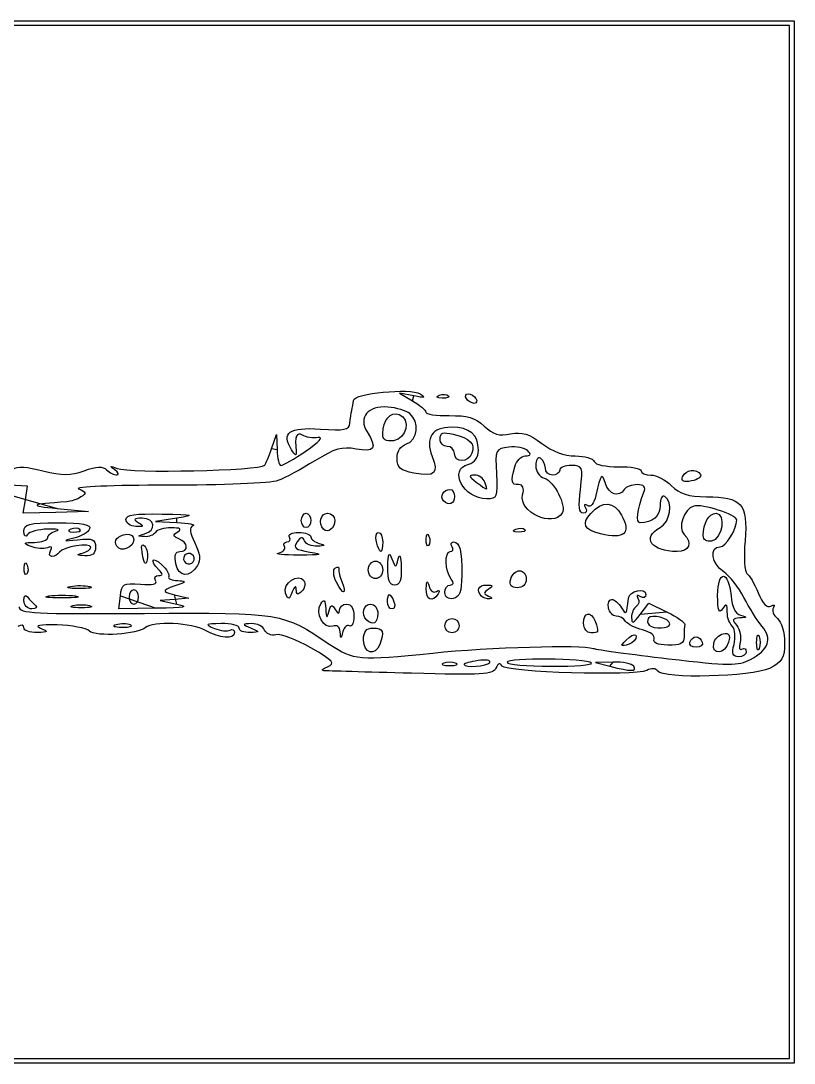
# Model space of a CAD drawing. Extents: x 0 to 213, y 0 to 77.
# Drawn here: x 156.1 to 213.1, y 0.4 to 77.3 of the extents above; entities that cross this region are included whole.
import ezdxf

# ---------------------------------------------------------------- set-up
doc = ezdxf.new("R2010")
doc.units = 0
doc.layers.get('0').update_dxf_attribs({"linetype": 'CONTINUOUS'})

msp = doc.modelspace()

# ---------------------------------------------------------------- linework, layer by layer
at = {"color": 7}
for points in [[(0.352778, 38.805556), (0.352778, 77.258333), (106.715278, 77.258333), (213.077778, 77.258333), (213.077778, 38.805556), (213.077778, 0.352778), (106.715278, 0.352778), (0.352778, 0.352778), (0.352778, 38.805556), (0.352778, 38.805556)], [(212.725, 38.805556), (212.725, 76.905556), (106.717132, 76.905556), (0.709265, 76.905556), (0.708776, 38.805556), (0.708288, 0.705556), (106.716643, 0.705556), (212.724999, 0.705556), (212.724999, 38.805556), (212.725, 38.805556)], [(185.031926, 49.578884), (183.973592, 49.778431), (184.943731, 49.219685)], [(186.906075, 49.629875), (186.906075, 49.629876)], [(188.9125, 49.388889), (188.9125, 49.388889)], [(174.548854, 45.684863), (174.922079, 46.743196), (174.949906, 45.596668)], [(182.744291, 46.806714), (182.744291, 46.806714)], [(188.030556, 45.33195), (188.030556, 45.331944)], [(158.75, 41.275), (161.043056, 41.044001), (158.640625, 40.983112), (156.238191, 40.922222), (156.396718, 41.928093), (156.555245, 42.933964), (152.096374, 43.161385)], [(190.274798, 43.215292), (190.274798, 43.215278)], [(204.857449, 43.623131), (204.857449, 43.623131)], [(187.216996, 41.853372), (187.216996, 41.853372)], [(167.569453, 40.569444), (165.981953, 40.322638), (167.569453, 40.241801)], [(176.741667, 40.393056), (176.741667, 40.393056)], [(160.418345, 39.724226), (160.418345, 39.724248)], [(178.378372, 39.755885), (178.378372, 39.755885)], [(192.550519, 39.752126), (192.550519, 39.752103)], [(198.790278, 39.409889), (198.790278, 39.409889)], [(206.375, 39.280002), (206.375, 39.280002)], [(163.135694, 38.491657), (163.135694, 38.491657)], [(182.283893, 38.805556), (182.283893, 38.805556)], [(185.941764, 39.011341), (185.941741, 39.011341)], [(158.257886, 38.159952), (158.257886, 38.159952)], [(165.038086, 37.862163), (165.038086, 37.862166)], [(168.785543, 37.777352), (168.785543, 37.777352)], [(175.07029, 37.991232), (175.07029, 37.991232)], [(167.486417, 37.200744), (167.486412, 37.200744)], [(183.116463, 36.953472), (183.116463, 36.953472)], [(156.308431, 36.894674), (156.308408, 36.894674)], [(181.680556, 36.747687), (181.680556, 36.747687)], [(159.724254, 35.52729), (159.724254, 35.527285)], [(179.328911, 35.832409), (179.328911, 35.832409)], [(192.18144, 36.058929), (192.18144, 36.058929)], [(158.132639, 34.824899), (158.132639, 34.824899)], [(166.04672, 33.913106), (163.289248, 33.866667), (163.400873, 34.836806), (163.400873, 34.836806)], [(164.747222, 34.748611), (164.747222, 34.748611)], [(167.393061, 34.911321), (168.451395, 34.655701), (167.393061, 34.56752), (166.334728, 34.479343), (167.569459, 34.219444)], [(175.58177, 35.033608), (175.581767, 35.033608)], [(185.954811, 35.365972), (185.954811, 35.365972)], [(187.325, 35.075523), (187.325, 35.075523)], [(190.029632, 34.807409), (190.029632, 34.807409)], [(156.285957, 34.484028), (156.285957, 34.484028)], [(159.896528, 34.109846), (159.896528, 34.109846)], [(183.091667, 34.395833), (183.091667, 34.395833)], [(201.734318, 33.457859), (202.369615, 34.283774), (203.715679, 33.634248)], [(164.136575, 32.686958), (164.136575, 32.686964)], [(181.562965, 33.043532), (181.562965, 33.043532)], [(187.325, 32.631944), (187.325, 32.631944)], [(197.555556, 32.808333), (197.555556, 32.808333)], [(203.905556, 32.767188), (203.905556, 32.767188)], [(179.604811, 32.179887), (179.604811, 32.179881)], [(181.327778, 31.573611), (181.327778, 31.573611)], [(202.748924, 31.647034), (202.748924, 31.647034)], [(200.377778, 31.188711), (200.377778, 31.188711)], [(205.384284, 31.423681), (205.384284, 31.423681)], [(207.146934, 31.304978), (207.146934, 31.304978)], [(208.645001, 31.254579), (208.645001, 31.254576)], [(210.311255, 31.397222), (210.311255, 31.397222)], [(188.11875, 29.866971), (188.11875, 29.866971)], [(190.636937, 29.922281), (190.636937, 29.922281)], [(198.138923, 29.873112), (198.138923, 29.873112)], [(199.739594, 29.944373), (198.4375, 29.902633), (199.495833, 29.633333)], [(201.259722, 29.633333), (201.259722, 29.633333)]]:
    msp.add_lwpolyline(points, close=True, dxfattribs=at)
for points in [[(180.58151, 49.25058), (180.636758, 49.781039), (184.766809, 50.187329), (185.507433, 49.735162)], [(180.458853, 48.507085), (180.503935, 48.701113), (180.559129, 49.035684), (180.58151, 49.25058)], [(184.943731, 49.219685), (185.477306, 48.912376), (185.91387, 48.535352), (185.91387, 48.381857)], [(185.507433, 49.735162), (185.951815, 49.463859), (185.838861, 49.426737), (185.031926, 49.578884)], [(187.119215, 49.416738), (186.708246, 49.433663), (186.624654, 49.517259), (186.906075, 49.629875)], [(186.906075, 49.629876), (187.160735, 49.731784), (187.46501, 49.719251), (187.582234, 49.602024)], [(187.582234, 49.602024), (187.699458, 49.484799), (187.491099, 49.40142), (187.119215, 49.416738)], [(188.9125, 49.388889), (188.792584, 49.582917), (188.853222, 49.741667), (189.04725, 49.741667)], [(189.483306, 49.036111), (189.289278, 49.036111), (189.032416, 49.194861), (188.9125, 49.388889)], [(189.04725, 49.741667), (189.241278, 49.741667), (189.498139, 49.582917), (189.618056, 49.388889)], [(189.618056, 49.388889), (189.737972, 49.194861), (189.677334, 49.036111), (189.483306, 49.036111)], [(180.323158, 47.57326), (180.352721, 47.892837), (180.413774, 48.313057), (180.458853, 48.507085)], [(183.117095, 48.761486), (181.657199, 48.884992), (180.923706, 48.000257), (181.594932, 46.92545)], [(182.744291, 46.806714), (182.752786, 47.815257), (183.311261, 48.457149), (183.962748, 48.207151)], [(184.743316, 48.277317), (184.487555, 48.489579), (183.755755, 48.707455), (183.117095, 48.761486)], [(183.962748, 48.207151), (184.840838, 47.870195), (184.516996, 46.417349), (183.532639, 46.277547)], [(184.502778, 46.0375), (185.315132, 46.295333), (185.46377, 47.679393), (184.743316, 48.277317)], [(185.91387, 48.381857), (185.91387, 48.22836), (186.694607, 48.114367), (187.648842, 48.12854)], [(187.648842, 48.12854), (188.987679, 48.148437), (189.57769, 47.972274), (190.232962, 47.357035)], [(176.015355, 45.618095), (175.249262, 46.86942), (175.845285, 47.294949), (178.143753, 47.137669)], [(176.829842, 46.684627), (176.39209, 46.959203), (176.250719, 46.608398), (176.355853, 45.508474)], [(178.143753, 47.137669), (179.92619, 47.015701), (180.278101, 47.086037), (180.323158, 47.57326)], [(181.594932, 46.92545), (182.345736, 45.723226), (182.142977, 45.409242), (180.780834, 45.664783)], [(187.80114, 47.272222), (186.374972, 47.272222), (185.867119, 46.500167), (186.387102, 45.122569)], [(186.972222, 46.428522), (186.972222, 46.870414), (187.186827, 46.942931), (187.942361, 46.756337)], [(189.794444, 45.581138), (189.794444, 46.736099), (189.162509, 47.272222), (187.80114, 47.272222)], [(190.232962, 47.357035), (190.888875, 46.741201), (191.330829, 46.609505), (192.175004, 46.778341)], [(192.175004, 46.778341), (193.024614, 46.948262), (193.536565, 46.792001), (194.474872, 46.076308)], [(177.97637, 46.507521), (177.588314, 46.452801), (177.072376, 46.532497), (176.829842, 46.684627)], [(177.094426, 45.530089), (178.057701, 46.183552), (178.40449, 46.567894), (177.97637, 46.507521)], [(183.532639, 46.277547), (182.957608, 46.19588), (182.740376, 46.341693), (182.744291, 46.806714)], [(187.501389, 45.861111), (187.210347, 45.861111), (186.972222, 46.116446), (186.972222, 46.428522)], [(187.942361, 46.756337), (189.190531, 46.448074), (189.587765, 46.045128), (189.323193, 45.355657)], [(174.039226, 44.471248), (174.114249, 44.556646), (174.34358, 45.102779), (174.548854, 45.684863)], [(174.949906, 45.596668), (174.965231, 44.966077), (175.09682, 44.450821), (175.242342, 44.45165)], [(175.242342, 44.45165), (175.387862, 44.452497), (176.221301, 44.937778), (177.094426, 45.530089)], [(176.355853, 45.508474), (176.392635, 45.123692), (176.29973, 45.153602), (176.015355, 45.618095)], [(180.780834, 45.664783), (179.749834, 45.858199), (179.210518, 45.704198), (177.731214, 44.793972)], [(183.797222, 44.97138), (183.797222, 45.503736), (184.056788, 45.895949), (184.502778, 46.0375)], [(188.030556, 45.331944), (188.030556, 45.622986), (187.792431, 45.861111), (187.501389, 45.861111)], [(189.088889, 44.552218), (189.546546, 44.671897), (189.794444, 45.033413), (189.794444, 45.581138)], [(192.04228, 45.800495), (191.055241, 45.687702), (191.031707, 45.637055), (191.127919, 43.832639)], [(193.435755, 45.535912), (193.226557, 45.745109), (192.599493, 45.86417), (192.04228, 45.800495)], [(193.257534, 45.155556), (193.656921, 45.155556), (193.707712, 45.263954), (193.435755, 45.535912)], [(194.474872, 46.076308), (195.255287, 45.481067), (196.127269, 45.155696), (196.94209, 45.155696)], [(177.731214, 44.793972), (176.742798, 44.185795), (175.520483, 43.529137), (175.014963, 43.334734)], [(185.048395, 43.894471), (184.030295, 44.085468), (183.797222, 44.286077), (183.797222, 44.97138)], [(186.387102, 45.122569), (186.86776, 43.849163), (186.599875, 43.603412), (185.048395, 43.894471)], [(189.323193, 45.355657), (189.05251, 44.650268), (188.030556, 44.631523), (188.030556, 45.33195)], [(192.48624, 44.361806), (192.603233, 44.798367), (192.950318, 45.155556), (193.257534, 45.155556)], [(194.380556, 44.979167), (194.186528, 45.099083), (194.027778, 44.855466), (194.027778, 44.437794)], [(194.733333, 44.252792), (194.733333, 44.532381), (194.574583, 44.85925), (194.380556, 44.979167)], [(196.94209, 45.155696), (197.635211, 45.155696), (198.263768, 44.971332), (198.338875, 44.745997)], [(198.338875, 44.745997), (198.418425, 44.507358), (199.167167, 44.346757), (200.132163, 44.361345)], [(155.477053, 44.177627), (155.759664, 44.402146), (156.52182, 44.362954), (157.688673, 44.063897)], [(157.688673, 44.063897), (159.145253, 43.690587), (159.698792, 43.690661), (160.732087, 44.064461)], [(160.732087, 44.064461), (161.651093, 44.396778), (162.100854, 44.415416), (162.383383, 44.132886)], [(162.383383, 44.132886), (162.596941, 43.919329), (162.938354, 43.747032), (163.142084, 43.750004)], [(162.983334, 44.136058), (162.564985, 44.436997), (162.601925, 44.457292), (163.159723, 44.232973)], [(163.142084, 43.750004), (163.345812, 43.752967), (163.274376, 43.9267), (162.983334, 44.136058)], [(163.159723, 44.232973), (164.086134, 43.860417), (173.687422, 44.070696), (174.039226, 44.471248)], [(190.422363, 41.991774), (188.659787, 42.016355), (187.548856, 44.14949), (189.088889, 44.552218)], [(192.760027, 43.038889), (192.209945, 43.038889), (192.175852, 43.203608), (192.48624, 44.361806)], [(194.027778, 44.437794), (194.027778, 44.005994), (194.299024, 43.607457), (194.656541, 43.513965)], [(195.2625, 43.744444), (194.971458, 43.744444), (194.733333, 43.9732), (194.733333, 44.252792)], [(195.791667, 44.097222), (195.791667, 43.903194), (195.553542, 43.744444), (195.2625, 43.744444)], [(196.656991, 44.45), (196.181063, 44.45), (195.791667, 44.29125), (195.791667, 44.097222)], [(197.313406, 42.686111), (197.514041, 44.38015), (197.488048, 44.45), (196.656991, 44.45)], [(199.160457, 43.127083), (198.907267, 43.960028), (198.813849, 43.840821), (198.458015, 42.230712)], [(200.132163, 44.361345), (201.04336, 44.375117), (201.788884, 44.241985), (201.788884, 44.065489)], [(201.788884, 44.065489), (201.788884, 43.88899), (202.113598, 43.744585), (202.510473, 43.744585)], [(204.857449, 43.623131), (205.062819, 44.158312), (205.880744, 44.258766), (206.17368, 43.784785)], [(175.014963, 43.334734), (174.505358, 43.138762), (170.873595, 42.985557), (166.863889, 42.990886)], [(189.512885, 43.744444), (189.060122, 43.744444), (189.084032, 43.646121), (189.638824, 43.226496)], [(190.274798, 43.215278), (190.163111, 43.506319), (189.820254, 43.744444), (189.512885, 43.744444)], [(189.638824, 43.226496), (190.500799, 42.574532), (190.520805, 42.574179), (190.274798, 43.215292)], [(191.127919, 43.832639), (191.219861, 42.108337), (191.171184, 41.981329), (190.422363, 41.991774)], [(194.656541, 43.513965), (195.369603, 43.327495), (196.311881, 41.478539), (195.973152, 40.930472)], [(200.554167, 42.686111), (200.171098, 42.066292), (199.409674, 42.307205), (199.160457, 43.127083)], [(202.510473, 43.744585), (202.907348, 43.744585), (203.593286, 43.387396), (204.034777, 42.950835)], [(205.521151, 43.310694), (204.916224, 43.195057), (204.727308, 43.283996), (204.857449, 43.623131)], [(206.17368, 43.784785), (206.279883, 43.612943), (205.986245, 43.399603), (205.521151, 43.310694)], [(166.863889, 42.990886), (162.886319, 42.996163), (159.938906, 42.877771), (160.314081, 42.72777)], [(160.314081, 42.72777), (160.878362, 42.502164), (160.908836, 42.398815), (160.49047, 42.129606)], [(187.216996, 41.853372), (186.935152, 42.135216), (187.253753, 42.686111), (187.6986, 42.686111)], [(187.6986, 42.686111), (187.881175, 42.686111), (188.030556, 42.447986), (188.030556, 42.156944)], [(193.057865, 42.280578), (193.191347, 42.791013), (193.093989, 43.038889), (192.760027, 43.038889)], [(197.527237, 40.922222), (197.227286, 40.922222), (197.16518, 41.434543), (197.313406, 42.686111)], [(201.494675, 43.038889), (201.097312, 43.038889), (200.674083, 42.880139), (200.554167, 42.686111)], [(201.721791, 40.216667), (201.380728, 40.216667), (201.498101, 41.165072), (202.001515, 42.476948)], [(202.001515, 42.476948), (202.155524, 42.878288), (202.010659, 43.038889), (201.494675, 43.038889)], [(204.034777, 42.950835), (204.64985, 42.342629), (205.255564, 42.154051), (206.626001, 42.1441)], [(159.455556, 41.768203), (156.720489, 41.582329), (156.591858, 41.49241), (158.75, 41.275)], [(160.49047, 42.129606), (160.212309, 41.950615), (159.746597, 41.787984), (159.455556, 41.768203)], [(188.030556, 42.156944), (188.030556, 41.611406), (187.614292, 41.456082), (187.216996, 41.853372)], [(195.973152, 40.930472), (195.299195, 39.839985), (192.730699, 41.029492), (193.057865, 42.280578)], [(197.843481, 41.491467), (197.601239, 41.641183), (197.544639, 41.578062), (197.698258, 41.329508)], [(198.458015, 42.230712), (198.32386, 41.623666), (198.088222, 41.34021), (197.843481, 41.491467)], [(198.077178, 40.913885), (198.939136, 41.866337), (199.805403, 41.815326), (200.359775, 40.779471)], [(203.552778, 42.156944), (203.354229, 42.279655), (203.2, 41.9968), (203.2, 41.509953)], [(203.2, 39.863889), (203.939741, 40.259787), (204.172668, 41.773831), (203.552778, 42.156944)], [(208.844444, 40.434023), (208.844444, 40.816242), (206.278596, 41.644725), (205.681639, 41.455258)], [(206.626001, 42.1441), (209.236565, 42.125163), (209.674523, 41.623087), (209.455933, 38.899924)], [(163.806488, 40.463699), (163.806488, 40.804225), (164.49493, 40.908588), (166.48172, 40.869238)], [(166.48172, 40.869238), (168.875916, 40.821819), (168.990182, 40.790326), (167.569453, 40.569444)], [(176.741667, 40.393056), (176.741667, 40.684097), (176.900417, 40.922222), (177.094444, 40.922222)], [(177.094444, 40.922222), (177.288472, 40.922222), (177.447222, 40.684097), (177.447222, 40.393056)], [(178.378372, 39.755885), (177.956746, 40.177511), (178.150579, 40.922222), (178.681944, 40.922222)], [(178.681944, 40.922222), (178.972986, 40.922222), (179.211111, 40.693467), (179.211111, 40.413878)], [(198.790278, 39.409889), (197.600073, 39.696167), (197.385232, 40.149295), (198.077178, 40.913885)], [(197.698258, 41.329508), (197.836703, 41.1055), (197.759743, 40.922222), (197.527237, 40.922222)], [(200.359775, 40.779471), (201.080943, 39.431959), (200.566147, 38.982735), (198.790278, 39.409889)], [(203.2, 41.509953), (203.2, 40.715794), (202.629505, 40.216667), (201.721791, 40.216667)], [(205.681639, 41.455258), (204.935909, 41.218572), (204.477225, 39.856664), (204.975443, 39.358446)], [(206.375, 39.280002), (206.375, 40.203913), (206.787521, 40.922222), (207.318119, 40.922222)], [(207.318119, 40.922222), (208.079738, 40.922222), (207.77763, 39.019819), (206.992361, 38.870901)], [(156.285957, 39.599306), (156.281329, 40.129672), (156.632673, 40.216667), (158.779396, 40.216667)], [(158.779396, 40.216667), (160.621526, 40.216667), (161.239688, 40.100775), (161.131546, 39.775694)], [(164.536995, 39.95015), (164.135218, 39.980418), (163.806488, 40.211513), (163.806488, 40.463699)], [(165.011814, 40.564043), (164.378634, 40.559725), (164.324211, 40.491526), (164.74278, 40.22688)], [(164.74278, 40.22688), (165.163475, 39.960891), (165.122677, 39.90603), (164.536995, 39.95015)], [(165.188203, 39.401513), (166.09283, 39.637916), (165.951337, 40.570435), (165.011814, 40.564043)], [(167.569453, 40.241801), (168.442578, 40.19734), (168.974603, 40.086257), (168.751738, 39.99495)], [(168.751738, 39.99495), (168.461464, 39.876022), (168.501396, 39.518483), (168.892511, 38.734475)], [(177.094444, 39.863889), (176.900417, 39.863889), (176.741667, 40.102014), (176.741667, 40.393056)], [(177.447222, 40.393056), (177.447222, 40.102014), (177.288472, 39.863889), (177.094444, 39.863889)], [(179.211111, 40.413878), (179.211111, 39.824508), (178.707598, 39.426659), (178.378372, 39.755885)], [(207.618454, 38.452778), (208.056587, 38.452778), (208.844444, 39.725984), (208.844444, 40.434023)], [(156.550541, 39.351613), (156.397712, 39.133636), (156.289144, 39.235276), (156.285957, 39.599306)], [(158.044444, 39.757802), (157.365347, 39.737736), (156.693091, 39.554935), (156.550541, 39.351613)], [(158.661806, 39.626848), (159.001353, 39.718954), (158.723542, 39.777882), (158.044444, 39.757802)], [(158.044444, 39.132468), (158.044444, 39.312269), (158.322256, 39.534736), (158.661806, 39.626848)], [(159.742186, 39.752075), (159.460765, 39.63946), (159.544357, 39.555866), (159.955326, 39.538941)], [(160.418345, 39.724248), (160.301122, 39.841472), (159.996846, 39.854005), (159.742186, 39.752075)], [(159.955326, 39.538941), (160.32721, 39.523645), (160.535569, 39.606999), (160.418345, 39.724226)], [(161.131546, 39.775694), (161.050862, 39.533161), (160.521695, 39.22106), (159.955617, 39.082142)], [(163.135694, 38.491657), (162.870089, 38.921416), (163.16084, 39.267627), (163.875489, 39.372515)], [(163.875489, 39.372515), (164.160914, 39.414405), (164.394444, 39.241586), (164.394444, 38.988472)], [(165.167375, 39.199256), (164.629564, 39.23615), (164.631613, 39.256064), (165.188203, 39.401513)], [(165.981944, 39.511111), (165.862028, 39.317083), (165.495472, 39.176748), (165.167375, 39.199256)], [(167.149295, 39.858487), (166.627169, 39.861309), (166.101861, 39.705139), (165.981944, 39.511111)], [(167.628059, 39.554802), (167.952386, 39.760392), (167.803604, 39.854762), (167.149295, 39.858487)], [(167.716254, 39.042111), (167.266383, 39.214744), (167.249198, 39.314642), (167.628059, 39.554802)], [(175.859722, 39.158333), (175.736067, 39.358415), (176.032451, 39.511111), (176.544458, 39.511111)], [(176.974308, 38.89375), (176.839716, 39.225451), (176.703665, 39.203599), (176.425245, 38.805556)], [(176.544458, 39.511111), (177.040977, 39.511111), (177.447222, 39.364003), (177.447222, 39.184199)], [(182.283893, 38.805556), (182.182414, 39.193611), (182.243276, 39.511111), (182.419137, 39.511111)], [(182.419137, 39.511111), (182.595001, 39.511111), (182.738889, 39.193611), (182.738889, 38.805556)], [(185.941741, 39.011341), (185.958675, 39.42231), (186.04226, 39.505901), (186.154876, 39.224481)], [(186.154876, 39.224481), (186.25678, 38.96982), (186.24425, 38.665548), (186.127049, 38.548321)], [(192.763659, 39.538992), (192.35269, 39.555925), (192.269099, 39.639511), (192.550519, 39.752126)], [(192.550519, 39.752103), (192.80518, 39.854011), (193.109455, 39.84148), (193.226679, 39.724276)], [(193.226679, 39.724276), (193.343903, 39.60705), (193.135544, 39.523673), (192.763659, 39.538992)], [(204.463577, 38.1), (202.54483, 38.1), (201.813005, 39.121591), (203.2, 39.863889)], [(204.975443, 39.358446), (205.592776, 38.741113), (205.332005, 38.1), (204.463577, 38.1)], [(206.992361, 38.870901), (206.628009, 38.801802), (206.375, 38.969465), (206.375, 39.280002)], [(156.809722, 38.476803), (156.196191, 38.719557), (156.230701, 38.759201), (157.074306, 38.78076)], [(158.01412, 38.385157), (157.739757, 38.282022), (157.197778, 38.323263), (156.809722, 38.476803)], [(157.074306, 38.78076), (157.607881, 38.794419), (158.044444, 38.952664), (158.044444, 39.132468)], [(158.257886, 38.159952), (158.419992, 38.422241), (158.331137, 38.504328), (158.01412, 38.385157)], [(161.219444, 38.417545), (161.219444, 38.774847), (159.145391, 38.454353), (158.901249, 38.059326)], [(159.955617, 39.082142), (159.104172, 38.873187), (159.154896, 38.85412), (160.249306, 38.971768)], [(160.249306, 38.971768), (161.371667, 39.092418), (161.572222, 39.010376), (161.572222, 38.430598)], [(164.394444, 38.988472), (164.394444, 38.398394), (163.428872, 38.017289), (163.135694, 38.491657)], [(165.038086, 37.862166), (164.906836, 38.50592), (164.956002, 38.737887), (165.176891, 38.516997)], [(165.176891, 38.516997), (165.365021, 38.328868), (165.456486, 37.880267), (165.380145, 37.52011)], [(167.794754, 38.1), (168.456658, 38.1), (168.400024, 38.779721), (167.716254, 39.042111)], [(168.892511, 38.734475), (169.279471, 37.95879), (169.335109, 37.475815), (169.083524, 37.076259)], [(175.07029, 37.991232), (175.412217, 38.080425), (175.601286, 38.300135), (175.490446, 38.479476)], [(175.490446, 38.479476), (175.379603, 38.658823), (175.4664, 38.805556), (175.683333, 38.805556)], [(175.683333, 38.805556), (175.900263, 38.805556), (175.979638, 38.964306), (175.859722, 39.158333)], [(176.425245, 38.805556), (176.121356, 38.371103), (176.290193, 38.237993), (177.368527, 38.061869)], [(177.917591, 38.4937), (177.497201, 38.471179), (177.072725, 38.651217), (176.974308, 38.89375)], [(177.447222, 39.184199), (177.447222, 39.004398), (177.725033, 38.784688), (178.064583, 38.695957)], [(178.064583, 38.695957), (178.546441, 38.570035), (178.51418, 38.525642), (177.917591, 38.4937)], [(182.603645, 38.1), (182.52926, 38.1), (182.385375, 38.4175), (182.283893, 38.805556)], [(182.738889, 38.805556), (182.738889, 38.4175), (182.678028, 38.1), (182.603645, 38.1)], [(186.127049, 38.548321), (186.009825, 38.431097), (185.926445, 38.639456), (185.941764, 39.011341)], [(187.720523, 38.1), (187.913941, 38.1), (187.974083, 38.25875), (187.854167, 38.452778)], [(187.854167, 38.452778), (187.73425, 38.646806), (187.787272, 38.805556), (187.971992, 38.805556)], [(187.971992, 38.805556), (188.433123, 38.805556), (188.580435, 38.197787), (188.569253, 36.341403)], [(207.883424, 36.596755), (206.97788, 37.19009), (206.797614, 38.452778), (207.618454, 38.452778)], [(209.455933, 38.899924), (209.357963, 37.67944), (209.420833, 36.592467), (209.595633, 36.484432)], [(158.355583, 37.747222), (158.161555, 37.747222), (158.117591, 37.93295), (158.257886, 38.159952)], [(158.901249, 38.059326), (158.795161, 37.88767), (158.549611, 37.747222), (158.355583, 37.747222)], [(160.778472, 37.788144), (160.18116, 37.818943), (160.137506, 37.868995), (160.602083, 37.990402)], [(160.602083, 37.990402), (160.941631, 38.079132), (161.219444, 38.271351), (161.219444, 38.417545)], [(161.572222, 38.430598), (161.572222, 37.944973), (161.342533, 37.759064), (160.778472, 37.788144)], [(165.380145, 37.52011), (165.277337, 37.035105), (165.188629, 37.123813), (165.038086, 37.862163)], [(166.228897, 36.759444), (165.536028, 37.452314), (165.748998, 37.80098), (166.455158, 37.129861)], [(167.486412, 37.200744), (167.370255, 37.808368), (167.470269, 38.1), (167.794754, 38.1)], [(168.24487, 37.904987), (168.061081, 37.791404), (168.003646, 37.5481), (168.117235, 37.364314)], [(168.785543, 37.777352), (168.67196, 37.961141), (168.428656, 38.018576), (168.24487, 37.904987)], [(168.657908, 37.236679), (168.841694, 37.350263), (168.899132, 37.593566), (168.785543, 37.777352)], [(176.565278, 37.838208), (175.401111, 37.833184), (174.728367, 37.902044), (175.07029, 37.991232)], [(177.368527, 38.061869), (178.439154, 37.887001), (178.290672, 37.845656), (176.565278, 37.838208)], [(183.116463, 36.953472), (183.135654, 37.978472), (183.204412, 38.117498), (183.421686, 37.570833)], [(183.885137, 37.570833), (183.995531, 37.996419), (184.084395, 37.751444), (184.109078, 36.953472)], [(187.783385, 36.071528), (187.329815, 36.671154), (187.285534, 38.1), (187.720523, 38.1)], [(156.308408, 36.894674), (156.325341, 37.305643), (156.408927, 37.389235), (156.521542, 37.107814)], [(156.521542, 37.107814), (156.623447, 36.853154), (156.610916, 36.548881), (156.493715, 36.431655)], [(166.455158, 37.129861), (166.812437, 36.790314), (167.041192, 36.393439), (166.963508, 36.247917)], [(169.083524, 37.076259), (168.496432, 36.143853), (167.676235, 36.207785), (167.486417, 37.200744)], [(168.117235, 37.364314), (168.230818, 37.180528), (168.474122, 37.123091), (168.657908, 37.236679)], [(179.253154, 36.891265), (179.433672, 37.00283), (179.552233, 36.963248), (179.516625, 36.803305)], [(181.680556, 36.747687), (181.680556, 37.103403), (181.918681, 37.394444), (182.209722, 37.394444)], [(182.209722, 37.394444), (182.500764, 37.394444), (182.738889, 37.103403), (182.738889, 36.747687)], [(183.620833, 35.630556), (183.24013, 35.630556), (183.098623, 36.001714), (183.116463, 36.953472)], [(183.421686, 37.570833), (183.702119, 36.865278), (183.702119, 36.865278), (183.885137, 37.570833)], [(184.109078, 36.953472), (184.138745, 35.994546), (184.004404, 35.630556), (183.620833, 35.630556)], [(156.493715, 36.431655), (156.376491, 36.314431), (156.293112, 36.52279), (156.308431, 36.894674)], [(166.000757, 35.95289), (165.870495, 36.163662), (165.963783, 36.336111), (166.208069, 36.336111)], [(166.208069, 36.336111), (166.553521, 36.336111), (166.558146, 36.430187), (166.228897, 36.759444)], [(166.963508, 36.247917), (166.885818, 36.102397), (167.188811, 35.9708), (167.636825, 35.955481)], [(175.581767, 35.033608), (175.31128, 35.7385), (176.54964, 36.579443), (176.936465, 35.953548)], [(179.328911, 35.832409), (179.087326, 36.344321), (179.056874, 36.769954), (179.253154, 36.891265)], [(179.516625, 36.803305), (179.481012, 36.643364), (179.576067, 36.227839), (179.727854, 35.879924)], [(182.209722, 36.100924), (181.918681, 36.100924), (181.680556, 36.391966), (181.680556, 36.747687)], [(182.738889, 36.747687), (182.738889, 36.391966), (182.500764, 36.100924), (182.209722, 36.100924)], [(188.569253, 36.341403), (188.561887, 35.119855), (188.418995, 34.731988), (187.942361, 34.63984)], [(192.18144, 36.058929), (192.272045, 36.405408), (192.565788, 36.688889), (192.834201, 36.688889)], [(192.834201, 36.688889), (193.102611, 36.688889), (193.322222, 36.405408), (193.322222, 36.058929)], [(207.438735, 34.866202), (207.432046, 36.763991), (208.261799, 36.734795), (208.423454, 34.831559)], [(209.379007, 34.704099), (208.998016, 35.455722), (208.325003, 36.30742), (207.883424, 36.596755)], [(209.595633, 36.484432), (209.770442, 36.376398), (210.145854, 35.731811), (210.429894, 35.052016)], [(160.3375, 35.366748), (159.561389, 35.370671), (159.285429, 35.442909), (159.724254, 35.52729)], [(159.724254, 35.527285), (160.163075, 35.611664), (160.798075, 35.60846), (161.135365, 35.520173)], [(161.135365, 35.520173), (161.472651, 35.431874), (161.113605, 35.362834), (160.3375, 35.366748)], [(163.400873, 34.836806), (163.503977, 35.732878), (163.616524, 35.797888), (164.875052, 35.688307)], [(164.875052, 35.688307), (165.790033, 35.608638), (166.159804, 35.695532), (166.000757, 35.95289)], [(167.922228, 35.751143), (166.415226, 35.248525), (166.359973, 35.160842), (167.393061, 34.911321)], [(167.636825, 35.955481), (168.130979, 35.938576), (168.243242, 35.85821), (167.922228, 35.751143)], [(176.364093, 35.295417), (176.348542, 35.616456), (176.240132, 35.553808), (176.073006, 35.127181)], [(176.936465, 35.953548), (177.067154, 35.74209), (176.997408, 35.392411), (176.781485, 35.176485)], [(179.727854, 35.879924), (180.152703, 34.906114), (179.78663, 34.86251), (179.328911, 35.832409)], [(185.954811, 35.365972), (185.98596, 35.970012), (186.034494, 36.011135), (186.157898, 35.538043)], [(186.157898, 35.538043), (186.247092, 35.196117), (186.49133, 35.022209), (186.700651, 35.151579)], [(187.325, 35.075523), (187.325, 35.380789), (187.503187, 35.630556), (187.720972, 35.630556)], [(187.720972, 35.630556), (187.980464, 35.630556), (188.001978, 35.782546), (187.783385, 36.071528)], [(190.029632, 34.807409), (189.601108, 35.235927), (189.785574, 35.630635), (190.411806, 35.625154)], [(190.411806, 35.625154), (190.89495, 35.62092), (190.924617, 35.553512), (190.548277, 35.315082)], [(192.669465, 35.428967), (192.216498, 35.428967), (192.067124, 35.621781), (192.18144, 36.058929)], [(193.322222, 36.058929), (193.322222, 35.681138), (193.060927, 35.428967), (192.669465, 35.428967)], [(200.862847, 34.655585), (200.918606, 35.207075), (202.141667, 35.46957), (202.141667, 34.930049)], [(156.285957, 34.484028), (156.289146, 34.83634), (156.404395, 34.949934), (156.554647, 34.748611)], [(156.554647, 34.748611), (156.699452, 34.554583), (156.961603, 34.276772), (157.137204, 34.13125)], [(159.102778, 34.677937), (158.035625, 34.677937), (157.599061, 34.74407), (158.132639, 34.824899)], [(158.132639, 34.824899), (158.666214, 34.905733), (159.539339, 34.905733), (160.072917, 34.824899)], [(160.072917, 34.824899), (160.606492, 34.74407), (160.169931, 34.677937), (159.102778, 34.677937)], [(164.394444, 35.277778), (164.200417, 35.277778), (164.041667, 35.039653), (164.041667, 34.748611)], [(164.041667, 34.748611), (164.041667, 34.457569), (164.200417, 34.219444), (164.394444, 34.219444)], [(164.747222, 34.748611), (164.747222, 35.039653), (164.588472, 35.277778), (164.394444, 35.277778)], [(164.394444, 34.219444), (164.588472, 34.219444), (164.747222, 34.457569), (164.747222, 34.748611)], [(176.073006, 35.127181), (175.836476, 34.523398), (175.781569, 34.512939), (175.58177, 35.033608)], [(176.781485, 35.176485), (176.49321, 34.88821), (176.382299, 34.91981), (176.364093, 35.295417)], [(178.171991, 34.238432), (178.419918, 34.630306), (178.505491, 34.544104), (178.541076, 33.866647)], [(183.091667, 34.395833), (183.091667, 34.686875), (183.15406, 34.925), (183.230311, 34.925)], [(183.230311, 34.925), (183.306568, 34.925), (183.460334, 34.686875), (183.57202, 34.395833)], [(186.829519, 34.979508), (186.410476, 34.301481), (185.911298, 34.522029), (185.954811, 35.365972)], [(186.700651, 35.151579), (186.926923, 35.29142), (186.979176, 35.221649), (186.829519, 34.979508)], [(187.942361, 34.63984), (187.565422, 34.56697), (187.325, 34.736634), (187.325, 35.075523)], [(190.646993, 34.600075), (190.436794, 34.584778), (190.15898, 34.678056), (190.029632, 34.807409)], [(190.548277, 35.315082), (190.142275, 35.057856), (190.142275, 34.980626), (190.548277, 34.819167)], [(190.548277, 34.819167), (190.812764, 34.713982), (190.857186, 34.615391), (190.646993, 34.600075)], [(200.349519, 33.954861), (200.692481, 33.366035), (200.738867, 33.429355), (200.862847, 34.655585)], [(201.73438, 34.782297), (201.491294, 34.932535), (201.422502, 34.879644), (201.563746, 34.651106)], [(201.563746, 34.651106), (201.693904, 34.440506), (201.639057, 34.168484), (201.441866, 34.046612)], [(202.141667, 34.930049), (202.141667, 34.710342), (201.958389, 34.643853), (201.73438, 34.782297)], [(207.786111, 33.866667), (207.536234, 33.480011), (207.442681, 33.749206), (207.438735, 34.866202)], [(208.423454, 34.831559), (208.494605, 33.99385), (208.736097, 33.504028), (209.129009, 33.400447)], [(210.702779, 32.598594), (210.355699, 33.004994), (209.760002, 33.952471), (209.379007, 34.704099)], [(210.429894, 35.052016), (210.758586, 34.265336), (211.097064, 33.909194), (211.360998, 34.072316)], [(155.927778, 34.025417), (155.927778, 33.543988), (157.034938, 33.485339), (165.188194, 33.534869)], [(156.86852, 33.866667), (156.541682, 33.866667), (156.282954, 34.140848), (156.285957, 34.484028)], [(157.137204, 34.13125), (157.312809, 33.985731), (157.191896, 33.866667), (156.86852, 33.866667)], [(160.513889, 33.948511), (159.834792, 33.948511), (159.556978, 34.021113), (159.896528, 34.109846)], [(159.896528, 34.109846), (160.236075, 34.198577), (160.7917, 34.198577), (161.13125, 34.109846)], [(161.13125, 34.109846), (161.470797, 34.021113), (161.192986, 33.948511), (160.513889, 33.948511)], [(167.569459, 34.219444), (168.529522, 34.017359), (168.190796, 33.949217), (166.04672, 33.913106)], [(179.061776, 32.593492), (178.402928, 32.340666), (177.74309, 33.560506), (178.171991, 34.238432)], [(178.541076, 33.866647), (178.577042, 33.181922), (178.625683, 33.134207), (178.758596, 33.653267)], [(178.758596, 33.653267), (178.896148, 34.190449), (178.991034, 34.225114), (179.241436, 33.829656)], [(179.558487, 33.778452), (179.561309, 34.020986), (179.802014, 34.219425), (180.093056, 34.219425)], [(180.093056, 34.219425), (180.42557, 34.219425), (180.622222, 33.883933), (180.622222, 33.316658)], [(181.562965, 33.043532), (181.133304, 33.47319), (181.319873, 34.219456), (181.856944, 34.219456)], [(181.856944, 34.219456), (182.150924, 34.219456), (182.386111, 33.905876), (182.386111, 33.5139)], [(183.433373, 33.866667), (183.245435, 33.866667), (183.091667, 34.104792), (183.091667, 34.395833)], [(183.57202, 34.395833), (183.683701, 34.104792), (183.62131, 33.866667), (183.433373, 33.866667)], [(199.386602, 33.954861), (199.321211, 34.294411), (199.430214, 34.572222), (199.628828, 34.572222)], [(199.954504, 33.3375), (199.707551, 33.3375), (199.451993, 33.615314), (199.386602, 33.954861)], [(199.628828, 34.572222), (199.827439, 34.572222), (200.151752, 34.294411), (200.349519, 33.954861)], [(201.441866, 34.046612), (201.244671, 33.924742), (201.086864, 33.556583), (201.091179, 33.228486)], [(208.133487, 33.954861), (208.129903, 34.248841), (208.014093, 34.219444), (207.786111, 33.866667)], [(208.536856, 32.577492), (208.194145, 32.990434), (208.143167, 33.164506), (208.133487, 33.954861)], [(211.360998, 34.072316), (211.604452, 34.222777), (211.681941, 34.176936), (211.548665, 33.96129)], [(211.548665, 33.96129), (211.42381, 33.759264), (211.558006, 33.397799), (211.846934, 33.158029)], [(165.188194, 33.534869), (175.358004, 33.596648), (175.309265, 33.60479), (178.839422, 31.254147)], [(179.241436, 33.829656), (179.464293, 33.477705), (179.554624, 33.463117), (179.558487, 33.778452)], [(180.622222, 33.316658), (180.622222, 32.820136), (180.475486, 32.50458), (180.296143, 32.615423)], [(182.386111, 33.5139), (182.386111, 32.811082), (182.010211, 32.596283), (181.562965, 33.043532)], [(187.325, 32.631944), (187.325, 32.922986), (187.563125, 33.161111), (187.854167, 33.161111)], [(187.854167, 33.161111), (188.145208, 33.161111), (188.383333, 32.922986), (188.383333, 32.631944)], [(197.555556, 32.808333), (197.555556, 33.649443), (198.097278, 33.744114), (198.399756, 32.955868)], [(200.655228, 32.950844), (200.516786, 33.163507), (200.201459, 33.3375), (199.954504, 33.3375)], [(201.091179, 33.228486), (201.097473, 32.750673), (201.22546, 32.796322), (201.734318, 33.457859)], [(202.327998, 33.177198), (202.236067, 33.02845), (202.262365, 32.805226), (202.386441, 32.68115)], [(203.905556, 32.767188), (203.905556, 33.174531), (202.544909, 33.528167), (202.327998, 33.177198)], [(203.715679, 33.634248), (204.456013, 33.277008), (205.039725, 32.865658), (205.012815, 32.720139)], [(209.065834, 33.202036), (208.52071, 33.168277), (208.481749, 33.068968), (208.842884, 32.633827)], [(209.129009, 33.400447), (209.639453, 33.265878), (209.630261, 33.237003), (209.065834, 33.202036)], [(211.846934, 33.158029), (212.14368, 32.91175), (212.372217, 32.138182), (212.372217, 31.380006)], [(156.280556, 32.476378), (156.280556, 32.688739), (156.090242, 32.729672), (155.839583, 32.571219)], [(157.250694, 32.127574), (156.717117, 32.113914), (156.280556, 32.270898), (156.280556, 32.476378)], [(158.75, 32.685205), (157.430061, 32.72144), (157.0353, 32.644777), (157.515278, 32.445421)], [(157.515278, 32.445421), (158.135783, 32.187696), (158.103883, 32.149381), (157.250694, 32.127574)], [(161.114952, 32.23247), (160.881382, 32.45218), (159.817153, 32.655914), (158.75, 32.685205)], [(165.25875, 32.498541), (164.708978, 31.990346), (161.585552, 31.789793), (161.114952, 32.23247)], [(163.078242, 32.700031), (162.735, 32.610586), (162.930417, 32.531521), (163.5125, 32.524333)], [(164.136575, 32.686964), (163.897733, 32.783597), (163.421483, 32.789475), (163.078242, 32.700031)], [(163.5125, 32.524333), (164.094583, 32.517136), (164.375417, 32.590322), (164.136575, 32.686958)], [(169.686111, 32.279167), (168.708538, 32.837998), (165.782811, 32.982967), (165.25875, 32.498541)], [(170.832639, 32.78597), (169.64811, 32.765932), (169.596164, 32.728975), (170.336052, 32.432509)], [(170.336052, 32.432509), (170.790534, 32.250405), (171.306473, 32.190461), (171.48258, 32.299303)], [(172.155556, 32.455556), (172.155556, 32.649583), (171.560242, 32.798272), (170.832639, 32.78597)], [(171.48258, 32.299303), (171.658689, 32.408142), (171.802778, 32.329078), (171.802778, 32.1236)], [(172.949301, 32.127714), (172.512742, 32.113937), (172.155556, 32.261528), (172.155556, 32.455556)], [(173.087945, 32.783678), (172.352677, 32.759576), (172.351292, 32.750551), (173.037495, 32.455696)], [(173.037495, 32.455696), (173.710722, 32.166401), (173.706678, 32.151373), (172.949301, 32.127714)], [(174.036505, 32.306691), (173.930602, 32.582671), (173.503752, 32.797315), (173.087945, 32.783678)], [(174.868, 31.960492), (174.51658, 31.874922), (174.142409, 32.030712), (174.036505, 32.306691)], [(179.604811, 32.179881), (179.579722, 32.551494), (179.369537, 32.711588), (179.061776, 32.593492)], [(180.296143, 32.615423), (180.116802, 32.726263), (179.897092, 32.537197), (179.807898, 32.195268)], [(181.327778, 31.573611), (181.327778, 32.220368), (181.515924, 32.455556), (182.033333, 32.455556)], [(182.033333, 32.455556), (182.771093, 32.455556), (182.882548, 32.182071), (182.524756, 31.249688)], [(187.854167, 32.102778), (187.563125, 32.102778), (187.325, 32.340903), (187.325, 32.631944)], [(188.383333, 32.631944), (188.383333, 32.340903), (188.145208, 32.102778), (187.854167, 32.102778)], [(198.084722, 32.102778), (197.790743, 32.102778), (197.555556, 32.416358), (197.555556, 32.808333)], [(198.399756, 32.955868), (198.702326, 32.16739), (198.678464, 32.102778), (198.084722, 32.102778)], [(201.909158, 32.318714), (201.357938, 32.453724), (200.793672, 32.738187), (200.655228, 32.950844)], [(202.748924, 31.647034), (202.841877, 31.890902), (202.482617, 32.178252), (201.909158, 32.318714)], [(202.386441, 32.68115), (202.724862, 32.342734), (203.905556, 32.409601), (203.905556, 32.767188)], [(205.012815, 32.720139), (204.985891, 32.574619), (204.963889, 32.165832), (204.963889, 31.811725)], [(208.645001, 31.254576), (208.771405, 31.758204), (208.722739, 32.353518), (208.536856, 32.577492)], [(208.842884, 32.633827), (209.083571, 32.343821), (209.197186, 31.787973), (209.095368, 31.398619)], [(209.850389, 30.135409), (211.199352, 30.832987), (211.490972, 31.675691), (210.702779, 32.598594)], [(171.802778, 32.1236), (171.802778, 31.601193), (170.734795, 31.679684), (169.686111, 32.279167)], [(177.44194, 30.996672), (176.377691, 31.612343), (175.219414, 32.046062), (174.868, 31.960492)], [(179.807898, 32.195268), (179.659009, 31.624476), (179.642386, 31.623214), (179.604811, 32.179887)], [(182.524756, 31.249688), (182.182383, 30.357473), (181.327778, 30.588749), (181.327778, 31.573611)], [(200.377778, 31.188711), (200.377778, 31.255874), (200.615903, 31.508457), (200.906944, 31.75)], [(200.906944, 31.75), (201.211953, 32.003136), (201.436111, 32.037424), (201.436111, 31.830939)], [(201.436111, 31.830939), (201.436111, 31.633911), (201.197986, 31.381333), (200.906944, 31.269646)], [(203.775183, 31.194364), (202.999475, 31.211664), (202.642919, 31.368907), (202.748924, 31.647034)], [(204.963889, 31.811725), (204.963889, 31.31062), (204.700381, 31.173764), (203.775183, 31.194364)], [(205.384284, 31.423681), (205.45381, 31.63226), (205.661508, 31.802917), (205.845833, 31.802917)], [(205.845833, 31.802917), (206.030161, 31.802917), (206.237857, 31.63226), (206.307382, 31.423681)], [(207.146934, 31.304978), (207.211893, 31.642296), (207.528592, 31.969041), (207.8507, 32.031074)], [(207.8507, 32.031074), (208.287394, 32.115176), (208.38806, 31.959177), (208.246478, 31.417765)], [(210.311255, 31.397222), (210.311255, 31.882292), (210.39133, 32.080731), (210.489193, 31.838194)], [(210.489193, 31.838194), (210.587057, 31.595661), (210.587057, 31.198786), (210.489193, 30.95625)], [(178.676662, 29.603778), (179.280798, 29.839719), (179.111284, 30.030953), (177.44194, 30.996672)], [(178.839422, 31.254147), (180.601818, 30.080608), (180.966578, 30.049876), (186.443056, 30.613542)], [(186.443056, 30.613542), (190.630773, 31.04456), (197.402687, 31.241407), (198.261111, 30.957071)], [(198.261111, 30.957071), (198.552153, 30.86067), (201.048129, 30.51707), (203.807723, 30.193519)], [(200.906944, 31.269646), (200.615903, 31.157966), (200.377778, 31.121545), (200.377778, 31.188711)], [(205.845833, 31.044444), (205.522452, 31.044444), (205.314756, 31.215101), (205.384284, 31.423681)], [(206.307382, 31.423681), (206.376911, 31.215101), (206.169215, 31.044444), (205.845833, 31.044444)], [(208.246478, 31.417765), (208.015312, 30.533777), (206.977923, 30.427366), (207.146934, 31.304978)], [(208.982589, 30.338892), (208.54793, 30.338892), (208.468948, 30.553129), (208.645001, 31.254579)], [(209.095368, 31.398619), (208.993548, 31.009263), (209.054189, 30.779661), (209.230121, 30.888392)], [(209.230121, 30.888392), (209.406055, 30.997127), (209.55, 30.917955), (209.55, 30.712492)], [(210.489193, 30.95625), (210.39133, 30.713717), (210.311255, 30.912153), (210.311255, 31.397222)], [(212.372217, 31.380006), (212.372217, 30.22679), (212.215657, 29.959824), (211.259683, 29.482922)], [(189.775815, 30.058628), (189.203976, 29.974698), (188.736111, 29.844675), (188.736111, 29.769683)], [(190.636937, 29.922281), (190.735153, 30.0812), (190.347648, 30.142555), (189.775815, 30.058628)], [(198.138923, 29.873112), (197.786439, 30.225596), (191.911111, 30.279856), (191.911111, 29.930626)], [(203.807723, 30.193519), (208.291486, 29.667821), (208.934219, 29.66164), (209.850389, 30.135409)], [(209.55, 30.712492), (209.55, 30.507011), (209.294665, 30.338892), (208.982589, 30.338892)], [(178.404112, 29.305492), (178.168862, 29.319095), (178.291511, 29.453357), (178.676662, 29.603778)], [(184.857749, 29.115695), (181.543501, 29.206446), (178.639364, 29.291855), (178.404112, 29.305492)], [(191.093698, 29.498052), (190.911735, 29.023868), (190.078144, 28.972752), (184.857749, 29.115695)], [(187.236806, 29.866971), (186.994269, 29.769108), (187.192708, 29.689033), (187.677778, 29.689033)], [(188.11875, 29.866971), (187.876214, 29.964834), (187.479339, 29.964834), (187.236806, 29.866971)], [(187.677778, 29.689033), (188.162847, 29.689033), (188.361283, 29.769108), (188.11875, 29.866971)], [(188.736111, 29.769683), (188.736111, 29.500872), (190.462131, 29.639438), (190.636937, 29.922281)], [(191.544573, 29.655727), (191.384776, 29.914285), (191.233065, 29.86123), (191.093698, 29.498052)], [(202.208447, 29.336235), (201.331698, 28.896134), (191.838242, 29.180561), (191.544573, 29.655727)], [(191.911111, 29.930626), (191.911111, 29.767115), (193.366319, 29.633333), (195.144909, 29.633333)], [(195.144909, 29.633333), (196.923493, 29.633333), (198.270803, 29.741233), (198.138923, 29.873112)], [(199.495833, 29.633333), (201.050463, 29.237745), (201.504209, 29.237745), (201.259722, 29.633333)], [(201.259722, 29.633333), (201.139806, 29.827361), (200.455747, 29.967329), (199.739594, 29.944373)], [(203.023016, 29.28165), (202.893318, 29.491505), (202.562004, 29.513707), (202.208447, 29.336235)], [(211.259683, 29.482922), (209.982018, 28.845538), (203.392073, 28.684504), (203.023016, 29.28165)]]:
    msp.add_open_spline(points, degree=3, dxfattribs=at)

doc.saveas('drawing.dxf')
